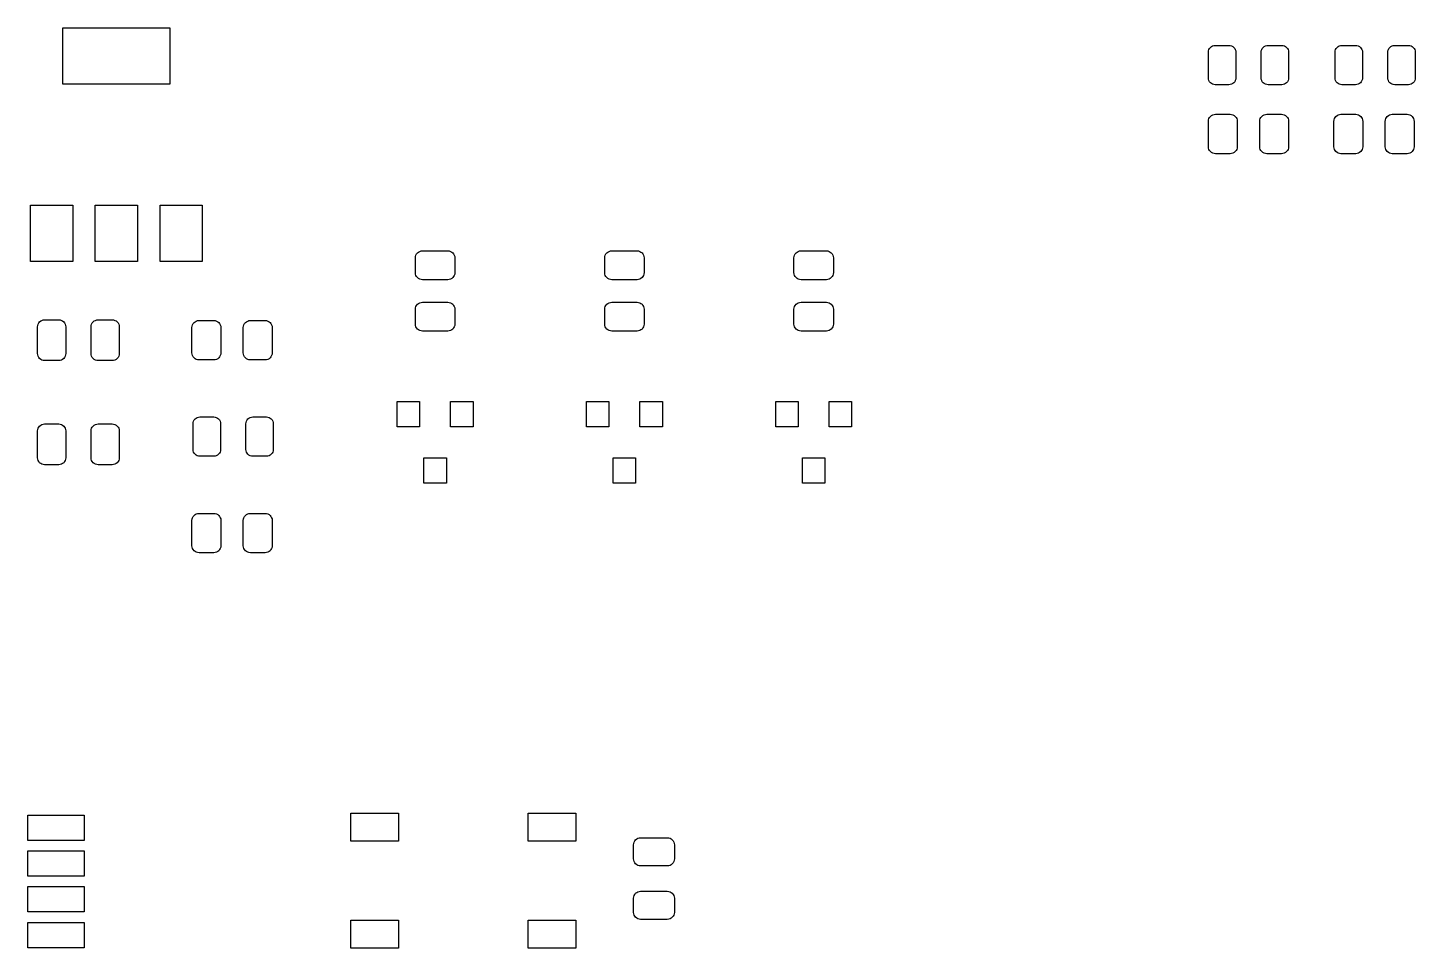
# Model space of a CAD drawing. Extents: x 99.8 to 195.8, y -115 to -50.
# Drawn here: x 146.55 to 195.85, y -82.72 to -50.02 of the extents above; entities that cross this region are included whole.
import ezdxf

# ---------------------------------------------------------------- set-up
doc = ezdxf.new("R2010")
doc.units = 0
doc.layers.add('BLACK', color=7, linetype='CONTINUOUS')

msp = doc.modelspace()

# ---------------------------------------------------------------- linework, layer by layer
at = {"layer": 'BLACK', "linetype": 'CONTINUOUS'}
for p, q in [((147.8, -52.025), (147.8, -50.025)), ((147.8, -50.025), (151.6, -50.025)), ((151.6, -50.025), (151.6, -52.025)), ((188.519, -50.8005), (188.541, -50.7583)), ((188.541, -50.7583), (188.571, -50.7214)), ((188.571, -50.7214), (188.608, -50.6911)), ((188.608, -50.6911), (188.65, -50.6686)), ((188.65, -50.6686), (188.696, -50.6547)), ((188.696, -50.6547), (188.744, -50.65)), ((188.744, -50.65), (189.231, -50.65)), ((189.231, -50.65), (189.279, -50.6547)), ((189.279, -50.6547), (189.325, -50.6686)), ((189.325, -50.6686), (189.367, -50.6911)), ((189.367, -50.6911), (189.404, -50.7214)), ((189.404, -50.7214), (189.434, -50.7583)), ((189.434, -50.7583), (189.456, -50.8005)), ((190.394, -50.8005), (190.416, -50.7583)), ((190.416, -50.7583), (190.446, -50.7214)), ((190.446, -50.7214), (190.483, -50.6911)), ((190.483, -50.6911), (190.525, -50.6686)), ((190.525, -50.6686), (190.571, -50.6547)), ((190.571, -50.6547), (190.619, -50.65)), ((190.619, -50.65), (191.106, -50.65)), ((191.106, -50.65), (191.154, -50.6547)), ((191.154, -50.6547), (191.2, -50.6686)), ((191.2, -50.6686), (191.242, -50.6911)), ((191.242, -50.6911), (191.279, -50.7214)), ((191.279, -50.7214), (191.309, -50.7583)), ((191.309, -50.7583), (191.331, -50.8005)), ((193.019, -50.8005), (193.041, -50.7583)), ((193.041, -50.7583), (193.071, -50.7214)), ((193.071, -50.7214), (193.108, -50.6911)), ((193.108, -50.6911), (193.15, -50.6686)), ((193.15, -50.6686), (193.196, -50.6547)), ((193.196, -50.6547), (193.244, -50.65)), ((193.244, -50.65), (193.731, -50.65)), ((193.731, -50.65), (193.779, -50.6547)), ((193.779, -50.6547), (193.825, -50.6686)), ((193.825, -50.6686), (193.867, -50.6911)), ((193.867, -50.6911), (193.904, -50.7214)), ((193.904, -50.7214), (193.934, -50.7583)), ((193.934, -50.7583), (193.956, -50.8005)), ((194.894, -50.8005), (194.916, -50.7583)), ((194.916, -50.7583), (194.946, -50.7214)), ((194.946, -50.7214), (194.983, -50.6911)), ((194.983, -50.6911), (195.025, -50.6686)), ((195.025, -50.6686), (195.071, -50.6547)), ((195.071, -50.6547), (195.119, -50.65)), ((195.119, -50.65), (195.606, -50.65)), ((195.606, -50.65), (195.654, -50.6547)), ((195.654, -50.6547), (195.7, -50.6686)), ((195.7, -50.6686), (195.742, -50.6911)), ((195.742, -50.6911), (195.779, -50.7214)), ((195.779, -50.7214), (195.809, -50.7583)), ((195.809, -50.7583), (195.831, -50.8005)), ((188.5, -50.8937), (188.505, -50.8462)), ((188.5, -51.8062), (188.5, -50.8937)), ((188.505, -50.8462), (188.519, -50.8005)), ((189.456, -50.8005), (189.47, -50.8462)), ((189.47, -50.8462), (189.475, -50.8937)), ((189.475, -50.8937), (189.475, -51.8062)), ((190.375, -50.8937), (190.38, -50.8462)), ((190.375, -51.8062), (190.375, -50.8937)), ((190.38, -50.8462), (190.394, -50.8005)), ((191.331, -50.8005), (191.345, -50.8462)), ((191.345, -50.8462), (191.35, -50.8937)), ((191.35, -50.8937), (191.35, -51.8062)), ((193, -50.8937), (193.005, -50.8462)), ((193, -51.8062), (193, -50.8937)), ((193.005, -50.8462), (193.019, -50.8005)), ((193.956, -50.8005), (193.97, -50.8462)), ((193.97, -50.8462), (193.975, -50.8937)), ((193.975, -50.8937), (193.975, -51.8062)), ((194.875, -50.8937), (194.88, -50.8462)), ((194.875, -51.8062), (194.875, -50.8937)), ((194.88, -50.8462), (194.894, -50.8005)), ((195.831, -50.8005), (195.845, -50.8462)), ((195.845, -50.8462), (195.85, -50.8937)), ((195.85, -50.8937), (195.85, -51.8062)), ((151.6, -52.025), (147.8, -52.025)), ((188.505, -51.8538), (188.5, -51.8062)), ((188.519, -51.8995), (188.505, -51.8538)), ((188.541, -51.9417), (188.519, -51.8995)), ((188.571, -51.9786), (188.541, -51.9417)), ((188.608, -52.0089), (188.571, -51.9786)), ((188.65, -52.0314), (188.608, -52.0089)), ((188.696, -52.0453), (188.65, -52.0314)), ((188.744, -52.05), (188.696, -52.0453)), ((189.231, -52.05), (188.744, -52.05)), ((189.279, -52.0453), (189.231, -52.05)), ((189.325, -52.0314), (189.279, -52.0453)), ((189.367, -52.0089), (189.325, -52.0314)), ((189.404, -51.9786), (189.367, -52.0089)), ((189.434, -51.9417), (189.404, -51.9786)), ((189.456, -51.8995), (189.434, -51.9417)), ((189.47, -51.8538), (189.456, -51.8995)), ((189.475, -51.8062), (189.47, -51.8538)), ((190.38, -51.8538), (190.375, -51.8062)), ((190.394, -51.8995), (190.38, -51.8538)), ((190.416, -51.9417), (190.394, -51.8995)), ((190.446, -51.9786), (190.416, -51.9417)), ((190.483, -52.0089), (190.446, -51.9786)), ((190.525, -52.0314), (190.483, -52.0089)), ((190.571, -52.0453), (190.525, -52.0314)), ((190.619, -52.05), (190.571, -52.0453)), ((191.106, -52.05), (190.619, -52.05)), ((191.154, -52.0453), (191.106, -52.05)), ((191.2, -52.0314), (191.154, -52.0453)), ((191.242, -52.0089), (191.2, -52.0314)), ((191.279, -51.9786), (191.242, -52.0089)), ((191.309, -51.9417), (191.279, -51.9786)), ((191.331, -51.8995), (191.309, -51.9417)), ((191.345, -51.8538), (191.331, -51.8995)), ((191.35, -51.8062), (191.345, -51.8538)), ((193.005, -51.8538), (193, -51.8062)), ((193.019, -51.8995), (193.005, -51.8538)), ((193.041, -51.9417), (193.019, -51.8995)), ((193.071, -51.9786), (193.041, -51.9417)), ((193.108, -52.0089), (193.071, -51.9786)), ((193.15, -52.0314), (193.108, -52.0089)), ((193.196, -52.0453), (193.15, -52.0314)), ((193.244, -52.05), (193.196, -52.0453)), ((193.731, -52.05), (193.244, -52.05)), ((193.779, -52.0453), (193.731, -52.05)), ((193.825, -52.0314), (193.779, -52.0453)), ((193.867, -52.0089), (193.825, -52.0314)), ((193.904, -51.9786), (193.867, -52.0089)), ((193.934, -51.9417), (193.904, -51.9786)), ((193.956, -51.8995), (193.934, -51.9417)), ((193.97, -51.8538), (193.956, -51.8995)), ((193.975, -51.8062), (193.97, -51.8538)), ((194.88, -51.8538), (194.875, -51.8062)), ((194.894, -51.8995), (194.88, -51.8538)), ((194.916, -51.9417), (194.894, -51.8995)), ((194.946, -51.9786), (194.916, -51.9417)), ((194.983, -52.0089), (194.946, -51.9786)), ((195.025, -52.0314), (194.983, -52.0089)), ((195.071, -52.0453), (195.025, -52.0314)), ((195.119, -52.05), (195.071, -52.0453)), ((195.606, -52.05), (195.119, -52.05)), ((195.654, -52.0453), (195.606, -52.05)), ((195.7, -52.0314), (195.654, -52.0453)), ((195.742, -52.0089), (195.7, -52.0314)), ((195.779, -51.9786), (195.742, -52.0089)), ((195.809, -51.9417), (195.779, -51.9786)), ((195.831, -51.8995), (195.809, -51.9417)), ((195.845, -51.8538), (195.831, -51.8995)), ((195.85, -51.8062), (195.845, -51.8538)), ((188.519, -53.2543), (188.542, -53.2111)), ((188.542, -53.2111), (188.573, -53.1732)), ((188.573, -53.1732), (188.611, -53.1421)), ((188.611, -53.1421), (188.654, -53.119)), ((188.654, -53.119), (188.701, -53.1048)), ((188.701, -53.1048), (188.75, -53.1)), ((188.75, -53.1), (189.275, -53.1)), ((189.275, -53.1), (189.324, -53.1048)), ((189.324, -53.1048), (189.371, -53.119)), ((189.371, -53.119), (189.414, -53.1421)), ((189.414, -53.1421), (189.452, -53.1732)), ((189.452, -53.1732), (189.483, -53.2111)), ((189.483, -53.2111), (189.506, -53.2543)), ((190.344, -53.2543), (190.367, -53.2111)), ((190.367, -53.2111), (190.398, -53.1732)), ((190.398, -53.1732), (190.436, -53.1421)), ((190.436, -53.1421), (190.479, -53.119)), ((190.479, -53.119), (190.526, -53.1048)), ((190.526, -53.1048), (190.575, -53.1)), ((190.575, -53.1), (191.1, -53.1)), ((191.1, -53.1), (191.149, -53.1048)), ((191.149, -53.1048), (191.196, -53.119)), ((191.196, -53.119), (191.239, -53.1421)), ((191.239, -53.1421), (191.277, -53.1732)), ((191.277, -53.1732), (191.308, -53.2111)), ((191.308, -53.2111), (191.331, -53.2543)), ((192.979, -53.2543), (193.002, -53.2111)), ((193.002, -53.2111), (193.033, -53.1732)), ((193.033, -53.1732), (193.071, -53.1421)), ((193.071, -53.1421), (193.114, -53.119)), ((193.114, -53.119), (193.161, -53.1048)), ((193.161, -53.1048), (193.21, -53.1)), ((193.21, -53.1), (193.735, -53.1)), ((193.735, -53.1), (193.784, -53.1048)), ((193.784, -53.1048), (193.831, -53.119)), ((193.831, -53.119), (193.874, -53.1421)), ((193.874, -53.1421), (193.912, -53.1732)), ((193.912, -53.1732), (193.943, -53.2111)), ((193.943, -53.2111), (193.966, -53.2543)), ((194.804, -53.2543), (194.827, -53.2111)), ((194.827, -53.2111), (194.858, -53.1732)), ((194.858, -53.1732), (194.896, -53.1421)), ((194.896, -53.1421), (194.939, -53.119)), ((194.939, -53.119), (194.986, -53.1048)), ((194.986, -53.1048), (195.035, -53.1)), ((195.035, -53.1), (195.56, -53.1)), ((195.56, -53.1), (195.609, -53.1048)), ((195.609, -53.1048), (195.656, -53.119)), ((195.656, -53.119), (195.699, -53.1421)), ((195.699, -53.1421), (195.737, -53.1732)), ((195.737, -53.1732), (195.768, -53.2111)), ((195.768, -53.2111), (195.791, -53.2543)), ((188.5, -53.35), (188.505, -53.3012)), ((188.5, -54.25), (188.5, -53.35)), ((188.505, -53.3012), (188.519, -53.2543)), ((189.506, -53.2543), (189.52, -53.3012)), ((189.52, -53.3012), (189.525, -53.35)), ((189.525, -53.35), (189.525, -54.25)), ((190.325, -53.35), (190.33, -53.3012)), ((190.325, -54.25), (190.325, -53.35)), ((190.33, -53.3012), (190.344, -53.2543)), ((191.331, -53.2543), (191.345, -53.3012)), ((191.345, -53.3012), (191.35, -53.35)), ((191.35, -53.35), (191.35, -54.25)), ((192.96, -53.35), (192.965, -53.3012)), ((192.96, -54.25), (192.96, -53.35)), ((192.965, -53.3012), (192.979, -53.2543)), ((193.966, -53.2543), (193.98, -53.3012)), ((193.98, -53.3012), (193.985, -53.35)), ((193.985, -53.35), (193.985, -54.25)), ((194.785, -53.35), (194.79, -53.3012)), ((194.785, -54.25), (194.785, -53.35)), ((194.79, -53.3012), (194.804, -53.2543)), ((195.791, -53.2543), (195.805, -53.3012)), ((195.805, -53.3012), (195.81, -53.35)), ((195.81, -53.35), (195.81, -54.25)), ((188.505, -54.2988), (188.5, -54.25)), ((188.519, -54.3457), (188.505, -54.2988)), ((188.542, -54.3889), (188.519, -54.3457)), ((188.573, -54.4268), (188.542, -54.3889)), ((188.611, -54.4579), (188.573, -54.4268)), ((188.654, -54.481), (188.611, -54.4579)), ((188.701, -54.4952), (188.654, -54.481)), ((188.75, -54.5), (188.701, -54.4952)), ((189.275, -54.5), (188.75, -54.5)), ((189.324, -54.4952), (189.275, -54.5)), ((189.371, -54.481), (189.324, -54.4952)), ((189.414, -54.4579), (189.371, -54.481)), ((189.452, -54.4268), (189.414, -54.4579)), ((189.483, -54.3889), (189.452, -54.4268)), ((189.506, -54.3457), (189.483, -54.3889)), ((189.52, -54.2988), (189.506, -54.3457)), ((189.525, -54.25), (189.52, -54.2988)), ((190.33, -54.2988), (190.325, -54.25)), ((190.344, -54.3457), (190.33, -54.2988)), ((190.367, -54.3889), (190.344, -54.3457)), ((190.398, -54.4268), (190.367, -54.3889)), ((190.436, -54.4579), (190.398, -54.4268)), ((190.479, -54.481), (190.436, -54.4579)), ((190.526, -54.4952), (190.479, -54.481)), ((190.575, -54.5), (190.526, -54.4952)), ((191.1, -54.5), (190.575, -54.5)), ((191.149, -54.4952), (191.1, -54.5)), ((191.196, -54.481), (191.149, -54.4952)), ((191.239, -54.4579), (191.196, -54.481)), ((191.277, -54.4268), (191.239, -54.4579)), ((191.308, -54.3889), (191.277, -54.4268)), ((191.331, -54.3457), (191.308, -54.3889)), ((191.345, -54.2988), (191.331, -54.3457)), ((191.35, -54.25), (191.345, -54.2988)), ((192.965, -54.2988), (192.96, -54.25)), ((192.979, -54.3457), (192.965, -54.2988)), ((193.002, -54.3889), (192.979, -54.3457)), ((193.033, -54.4268), (193.002, -54.3889)), ((193.071, -54.4579), (193.033, -54.4268)), ((193.114, -54.481), (193.071, -54.4579)), ((193.161, -54.4952), (193.114, -54.481)), ((193.21, -54.5), (193.161, -54.4952)), ((193.735, -54.5), (193.21, -54.5)), ((193.784, -54.4952), (193.735, -54.5)), ((193.831, -54.481), (193.784, -54.4952)), ((193.874, -54.4579), (193.831, -54.481)), ((193.912, -54.4268), (193.874, -54.4579)), ((193.943, -54.3889), (193.912, -54.4268)), ((193.966, -54.3457), (193.943, -54.3889)), ((193.98, -54.2988), (193.966, -54.3457)), ((193.985, -54.25), (193.98, -54.2988)), ((194.79, -54.2988), (194.785, -54.25)), ((194.804, -54.3457), (194.79, -54.2988)), ((194.827, -54.3889), (194.804, -54.3457)), ((194.858, -54.4268), (194.827, -54.3889)), ((194.896, -54.4579), (194.858, -54.4268)), ((194.939, -54.481), (194.896, -54.4579)), ((194.986, -54.4952), (194.939, -54.481)), ((195.035, -54.5), (194.986, -54.4952)), ((195.56, -54.5), (195.035, -54.5)), ((195.609, -54.4952), (195.56, -54.5)), ((195.656, -54.481), (195.609, -54.4952)), ((195.699, -54.4579), (195.656, -54.481)), ((195.737, -54.4268), (195.699, -54.4579)), ((195.768, -54.3889), (195.737, -54.4268)), ((195.791, -54.3457), (195.768, -54.3889)), ((195.805, -54.2988), (195.791, -54.3457)), ((195.81, -54.25), (195.805, -54.2988)), ((146.65, -58.325), (146.65, -56.325)), ((146.65, -56.325), (148.15, -56.325)), ((148.15, -56.325), (148.15, -58.325)), ((148.95, -58.325), (148.95, -56.325)), ((148.95, -56.325), (150.45, -56.325)), ((150.45, -56.325), (150.45, -58.325)), ((151.25, -58.325), (151.25, -56.325)), ((151.25, -56.325), (152.75, -56.325)), ((152.75, -56.325), (152.75, -58.325)), ((160.325, -58.2), (160.33, -58.1512)), ((160.33, -58.1512), (160.344, -58.1043)), ((160.344, -58.1043), (160.367, -58.0611)), ((160.367, -58.0611), (160.398, -58.0232)), ((160.398, -58.0232), (160.436, -57.9921)), ((160.436, -57.9921), (160.479, -57.969)), ((160.479, -57.969), (160.526, -57.9548)), ((160.526, -57.9548), (160.575, -57.95)), ((160.575, -57.95), (161.475, -57.95)), ((161.475, -57.95), (161.524, -57.9548)), ((161.524, -57.9548), (161.571, -57.969)), ((161.571, -57.969), (161.614, -57.9921)), ((161.614, -57.9921), (161.652, -58.0232)), ((161.652, -58.0232), (161.683, -58.0611)), ((161.683, -58.0611), (161.706, -58.1043)), ((161.706, -58.1043), (161.72, -58.1512)), ((161.72, -58.1512), (161.725, -58.2)), ((167.05, -58.2), (167.055, -58.1512)), ((167.055, -58.1512), (167.069, -58.1043)), ((167.069, -58.1043), (167.092, -58.0611)), ((167.092, -58.0611), (167.123, -58.0232)), ((167.123, -58.0232), (167.161, -57.9921)), ((167.161, -57.9921), (167.204, -57.969)), ((167.204, -57.969), (167.251, -57.9548)), ((167.251, -57.9548), (167.3, -57.95)), ((167.3, -57.95), (168.2, -57.95)), ((168.2, -57.95), (168.249, -57.9548)), ((168.249, -57.9548), (168.296, -57.969)), ((168.296, -57.969), (168.339, -57.9921)), ((168.339, -57.9921), (168.377, -58.0232)), ((168.377, -58.0232), (168.408, -58.0611)), ((168.408, -58.0611), (168.431, -58.1043)), ((168.431, -58.1043), (168.445, -58.1512)), ((168.445, -58.1512), (168.45, -58.2)), ((173.775, -58.2), (173.78, -58.1512)), ((173.78, -58.1512), (173.794, -58.1043)), ((173.794, -58.1043), (173.817, -58.0611)), ((173.817, -58.0611), (173.848, -58.0232)), ((173.848, -58.0232), (173.886, -57.9921)), ((173.886, -57.9921), (173.929, -57.969)), ((173.929, -57.969), (173.976, -57.9548)), ((173.976, -57.9548), (174.025, -57.95)), ((174.025, -57.95), (174.925, -57.95)), ((174.925, -57.95), (174.974, -57.9548)), ((174.974, -57.9548), (175.021, -57.969)), ((175.021, -57.969), (175.064, -57.9921)), ((175.064, -57.9921), (175.102, -58.0232)), ((175.102, -58.0232), (175.133, -58.0611)), ((175.133, -58.0611), (175.156, -58.1043)), ((175.156, -58.1043), (175.17, -58.1512)), ((175.17, -58.1512), (175.175, -58.2)), ((148.15, -58.325), (146.65, -58.325)), ((150.45, -58.325), (148.95, -58.325)), ((152.75, -58.325), (151.25, -58.325)), ((160.325, -58.725), (160.325, -58.2)), ((161.725, -58.2), (161.725, -58.725)), ((167.05, -58.725), (167.05, -58.2)), ((168.45, -58.2), (168.45, -58.725)), ((173.775, -58.725), (173.775, -58.2)), ((175.175, -58.2), (175.175, -58.725)), ((160.33, -58.7738), (160.325, -58.725)), ((160.344, -58.8207), (160.33, -58.7738)), ((160.367, -58.8639), (160.344, -58.8207)), ((160.398, -58.9018), (160.367, -58.8639)), ((160.436, -58.9329), (160.398, -58.9018)), ((160.479, -58.956), (160.436, -58.9329)), ((160.526, -58.9702), (160.479, -58.956)), ((160.575, -58.975), (160.526, -58.9702)), ((161.475, -58.975), (160.575, -58.975)), ((161.524, -58.9702), (161.475, -58.975)), ((161.571, -58.956), (161.524, -58.9702)), ((161.614, -58.9329), (161.571, -58.956)), ((161.652, -58.9018), (161.614, -58.9329)), ((161.683, -58.8639), (161.652, -58.9018)), ((161.706, -58.8207), (161.683, -58.8639)), ((161.72, -58.7738), (161.706, -58.8207)), ((161.725, -58.725), (161.72, -58.7738)), ((167.055, -58.7738), (167.05, -58.725)), ((167.069, -58.8207), (167.055, -58.7738)), ((167.092, -58.8639), (167.069, -58.8207)), ((167.123, -58.9018), (167.092, -58.8639)), ((167.161, -58.9329), (167.123, -58.9018)), ((167.204, -58.956), (167.161, -58.9329)), ((167.251, -58.9702), (167.204, -58.956)), ((167.3, -58.975), (167.251, -58.9702)), ((168.2, -58.975), (167.3, -58.975)), ((168.249, -58.9702), (168.2, -58.975)), ((168.296, -58.956), (168.249, -58.9702)), ((168.339, -58.9329), (168.296, -58.956)), ((168.377, -58.9018), (168.339, -58.9329)), ((168.408, -58.8639), (168.377, -58.9018)), ((168.431, -58.8207), (168.408, -58.8639)), ((168.445, -58.7738), (168.431, -58.8207)), ((168.45, -58.725), (168.445, -58.7738)), ((173.78, -58.7738), (173.775, -58.725)), ((173.794, -58.8207), (173.78, -58.7738)), ((173.817, -58.8639), (173.794, -58.8207)), ((173.848, -58.9018), (173.817, -58.8639)), ((173.886, -58.9329), (173.848, -58.9018)), ((173.929, -58.956), (173.886, -58.9329)), ((173.976, -58.9702), (173.929, -58.956)), ((174.025, -58.975), (173.976, -58.9702)), ((174.925, -58.975), (174.025, -58.975)), ((174.974, -58.9702), (174.925, -58.975)), ((175.021, -58.956), (174.974, -58.9702)), ((175.064, -58.9329), (175.021, -58.956)), ((175.102, -58.9018), (175.064, -58.9329)), ((175.133, -58.8639), (175.102, -58.9018)), ((175.156, -58.8207), (175.133, -58.8639)), ((175.17, -58.7738), (175.156, -58.8207)), ((175.175, -58.725), (175.17, -58.7738)), ((160.325, -60.025), (160.33, -59.9762)), ((160.325, -60.55), (160.325, -60.025)), ((160.33, -59.9762), (160.344, -59.9293)), ((160.344, -59.9293), (160.367, -59.8861)), ((160.367, -59.8861), (160.398, -59.8482)), ((160.398, -59.8482), (160.436, -59.8171)), ((160.436, -59.8171), (160.479, -59.794)), ((160.479, -59.794), (160.526, -59.7798)), ((160.526, -59.7798), (160.575, -59.775)), ((160.575, -59.775), (161.475, -59.775)), ((161.475, -59.775), (161.524, -59.7798)), ((161.524, -59.7798), (161.571, -59.794)), ((161.571, -59.794), (161.614, -59.8171)), ((161.614, -59.8171), (161.652, -59.8482)), ((161.652, -59.8482), (161.683, -59.8861)), ((161.683, -59.8861), (161.706, -59.9293)), ((161.706, -59.9293), (161.72, -59.9762)), ((161.72, -59.9762), (161.725, -60.025)), ((161.725, -60.025), (161.725, -60.55)), ((167.05, -60.025), (167.055, -59.9762)), ((167.05, -60.55), (167.05, -60.025)), ((167.055, -59.9762), (167.069, -59.9293)), ((167.069, -59.9293), (167.092, -59.8861)), ((167.092, -59.8861), (167.123, -59.8482)), ((167.123, -59.8482), (167.161, -59.8171)), ((167.161, -59.8171), (167.204, -59.794)), ((167.204, -59.794), (167.251, -59.7798)), ((167.251, -59.7798), (167.3, -59.775)), ((167.3, -59.775), (168.2, -59.775)), ((168.2, -59.775), (168.249, -59.7798)), ((168.249, -59.7798), (168.296, -59.794)), ((168.296, -59.794), (168.339, -59.8171)), ((168.339, -59.8171), (168.377, -59.8482)), ((168.377, -59.8482), (168.408, -59.8861)), ((168.408, -59.8861), (168.431, -59.9293)), ((168.431, -59.9293), (168.445, -59.9762)), ((168.445, -59.9762), (168.45, -60.025)), ((168.45, -60.025), (168.45, -60.55)), ((173.775, -60.025), (173.78, -59.9762)), ((173.775, -60.55), (173.775, -60.025)), ((173.78, -59.9762), (173.794, -59.9293)), ((173.794, -59.9293), (173.817, -59.8861)), ((173.817, -59.8861), (173.848, -59.8482)), ((173.848, -59.8482), (173.886, -59.8171)), ((173.886, -59.8171), (173.929, -59.794)), ((173.929, -59.794), (173.976, -59.7798)), ((173.976, -59.7798), (174.025, -59.775)), ((174.025, -59.775), (174.925, -59.775)), ((174.925, -59.775), (174.974, -59.7798)), ((174.974, -59.7798), (175.021, -59.794)), ((175.021, -59.794), (175.064, -59.8171)), ((175.064, -59.8171), (175.102, -59.8482)), ((175.102, -59.8482), (175.133, -59.8861)), ((175.133, -59.8861), (175.156, -59.9293)), ((175.156, -59.9293), (175.17, -59.9762)), ((175.17, -59.9762), (175.175, -60.025)), ((175.175, -60.025), (175.175, -60.55)), ((146.9, -60.65), (146.905, -60.6012)), ((146.905, -60.6012), (146.919, -60.5543)), ((146.919, -60.5543), (146.942, -60.5111)), ((146.942, -60.5111), (146.973, -60.4732)), ((146.973, -60.4732), (147.011, -60.4421)), ((147.011, -60.4421), (147.054, -60.419)), ((147.054, -60.419), (147.101, -60.4048)), ((147.101, -60.4048), (147.15, -60.4)), ((147.15, -60.4), (147.65, -60.4)), ((147.65, -60.4), (147.699, -60.4048)), ((147.699, -60.4048), (147.746, -60.419)), ((147.746, -60.419), (147.789, -60.4421)), ((147.789, -60.4421), (147.827, -60.4732)), ((147.827, -60.4732), (147.858, -60.5111)), ((147.858, -60.5111), (147.881, -60.5543)), ((147.881, -60.5543), (147.895, -60.6012)), ((147.895, -60.6012), (147.9, -60.65)), ((148.8, -60.65), (148.805, -60.6012)), ((148.805, -60.6012), (148.819, -60.5543)), ((148.819, -60.5543), (148.842, -60.5111)), ((148.842, -60.5111), (148.873, -60.4732)), ((148.873, -60.4732), (148.911, -60.4421)), ((148.911, -60.4421), (148.954, -60.419)), ((148.954, -60.419), (149.001, -60.4048)), ((149.001, -60.4048), (149.05, -60.4)), ((149.05, -60.4), (149.55, -60.4)), ((149.55, -60.4), (149.599, -60.4048)), ((149.599, -60.4048), (149.646, -60.419)), ((149.646, -60.419), (149.689, -60.4421)), ((149.689, -60.4421), (149.727, -60.4732)), ((149.727, -60.4732), (149.758, -60.5111)), ((149.758, -60.5111), (149.781, -60.5543)), ((149.781, -60.5543), (149.795, -60.6012)), ((149.795, -60.6012), (149.8, -60.65)), ((152.385, -60.675), (152.39, -60.6262)), ((152.39, -60.6262), (152.404, -60.5793)), ((152.404, -60.5793), (152.427, -60.5361)), ((152.427, -60.5361), (152.458, -60.4982)), ((152.458, -60.4982), (152.496, -60.4671)), ((152.496, -60.4671), (152.539, -60.444)), ((152.539, -60.444), (152.586, -60.4298)), ((152.586, -60.4298), (152.635, -60.425)), ((152.635, -60.425), (153.16, -60.425)), ((153.16, -60.425), (153.209, -60.4298)), ((153.209, -60.4298), (153.256, -60.444)), ((153.256, -60.444), (153.299, -60.4671)), ((153.299, -60.4671), (153.337, -60.4982)), ((153.337, -60.4982), (153.368, -60.5361)), ((153.368, -60.5361), (153.391, -60.5793)), ((153.391, -60.5793), (153.405, -60.6262)), ((153.405, -60.6262), (153.41, -60.675)), ((154.21, -60.675), (154.215, -60.6262)), ((154.215, -60.6262), (154.229, -60.5793)), ((154.229, -60.5793), (154.252, -60.5361)), ((154.252, -60.5361), (154.283, -60.4982)), ((154.283, -60.4982), (154.321, -60.4671)), ((154.321, -60.4671), (154.364, -60.444)), ((154.364, -60.444), (154.411, -60.4298)), ((154.411, -60.4298), (154.46, -60.425)), ((154.46, -60.425), (154.985, -60.425)), ((154.985, -60.425), (155.034, -60.4298)), ((155.034, -60.4298), (155.081, -60.444)), ((155.081, -60.444), (155.124, -60.4671)), ((155.124, -60.4671), (155.162, -60.4982)), ((155.162, -60.4982), (155.193, -60.5361)), ((155.193, -60.5361), (155.216, -60.5793)), ((155.216, -60.5793), (155.23, -60.6262)), ((155.23, -60.6262), (155.235, -60.675)), ((160.33, -60.5988), (160.325, -60.55)), ((160.344, -60.6457), (160.33, -60.5988)), ((161.72, -60.5988), (161.706, -60.6457)), ((161.725, -60.55), (161.72, -60.5988)), ((167.055, -60.5988), (167.05, -60.55)), ((167.069, -60.6457), (167.055, -60.5988)), ((168.445, -60.5988), (168.431, -60.6457)), ((168.45, -60.55), (168.445, -60.5988)), ((173.78, -60.5988), (173.775, -60.55)), ((173.794, -60.6457), (173.78, -60.5988)), ((175.17, -60.5988), (175.156, -60.6457)), ((175.175, -60.55), (175.17, -60.5988)), ((146.9, -61.6), (146.9, -60.65)), ((147.9, -60.65), (147.9, -61.6)), ((148.8, -61.6), (148.8, -60.65)), ((149.8, -60.65), (149.8, -61.6)), ((152.385, -61.575), (152.385, -60.675)), ((153.41, -60.675), (153.41, -61.575)), ((154.21, -61.575), (154.21, -60.675)), ((155.235, -60.675), (155.235, -61.575)), ((160.367, -60.6889), (160.344, -60.6457)), ((160.398, -60.7268), (160.367, -60.6889)), ((160.436, -60.7579), (160.398, -60.7268)), ((160.479, -60.781), (160.436, -60.7579)), ((160.526, -60.7952), (160.479, -60.781)), ((160.575, -60.8), (160.526, -60.7952)), ((161.475, -60.8), (160.575, -60.8)), ((161.524, -60.7952), (161.475, -60.8)), ((161.571, -60.781), (161.524, -60.7952)), ((161.614, -60.7579), (161.571, -60.781)), ((161.652, -60.7268), (161.614, -60.7579)), ((161.683, -60.6889), (161.652, -60.7268)), ((161.706, -60.6457), (161.683, -60.6889)), ((167.092, -60.6889), (167.069, -60.6457)), ((167.123, -60.7268), (167.092, -60.6889)), ((167.161, -60.7579), (167.123, -60.7268)), ((167.204, -60.781), (167.161, -60.7579)), ((167.251, -60.7952), (167.204, -60.781)), ((167.3, -60.8), (167.251, -60.7952)), ((168.2, -60.8), (167.3, -60.8)), ((168.249, -60.7952), (168.2, -60.8)), ((168.296, -60.781), (168.249, -60.7952)), ((168.339, -60.7579), (168.296, -60.781)), ((168.377, -60.7268), (168.339, -60.7579)), ((168.408, -60.6889), (168.377, -60.7268)), ((168.431, -60.6457), (168.408, -60.6889)), ((173.817, -60.6889), (173.794, -60.6457)), ((173.848, -60.7268), (173.817, -60.6889)), ((173.886, -60.7579), (173.848, -60.7268)), ((173.929, -60.781), (173.886, -60.7579)), ((173.976, -60.7952), (173.929, -60.781)), ((174.025, -60.8), (173.976, -60.7952)), ((174.925, -60.8), (174.025, -60.8)), ((174.974, -60.7952), (174.925, -60.8)), ((175.021, -60.781), (174.974, -60.7952)), ((175.064, -60.7579), (175.021, -60.781)), ((175.102, -60.7268), (175.064, -60.7579)), ((175.133, -60.6889), (175.102, -60.7268)), ((175.156, -60.6457), (175.133, -60.6889)), ((146.905, -61.6488), (146.9, -61.6)), ((147.9, -61.6), (147.895, -61.6488)), ((148.805, -61.6488), (148.8, -61.6)), ((149.8, -61.6), (149.795, -61.6488)), ((152.39, -61.6238), (152.385, -61.575)), ((152.404, -61.6707), (152.39, -61.6238)), ((153.405, -61.6238), (153.391, -61.6707)), ((153.41, -61.575), (153.405, -61.6238)), ((154.215, -61.6238), (154.21, -61.575)), ((154.229, -61.6707), (154.215, -61.6238)), ((155.23, -61.6238), (155.216, -61.6707)), ((155.235, -61.575), (155.23, -61.6238)), ((146.919, -61.6957), (146.905, -61.6488)), ((146.942, -61.7389), (146.919, -61.6957)), ((146.973, -61.7768), (146.942, -61.7389)), ((147.011, -61.8079), (146.973, -61.7768)), ((147.054, -61.831), (147.011, -61.8079)), ((147.101, -61.8452), (147.054, -61.831)), ((147.15, -61.85), (147.101, -61.8452)), ((147.65, -61.85), (147.15, -61.85)), ((147.699, -61.8452), (147.65, -61.85)), ((147.746, -61.831), (147.699, -61.8452)), ((147.789, -61.8079), (147.746, -61.831)), ((147.827, -61.7768), (147.789, -61.8079)), ((147.858, -61.7389), (147.827, -61.7768)), ((147.881, -61.6957), (147.858, -61.7389)), ((147.895, -61.6488), (147.881, -61.6957)), ((148.819, -61.6957), (148.805, -61.6488)), ((148.842, -61.7389), (148.819, -61.6957)), ((148.873, -61.7768), (148.842, -61.7389)), ((148.911, -61.8079), (148.873, -61.7768)), ((148.954, -61.831), (148.911, -61.8079)), ((149.001, -61.8452), (148.954, -61.831)), ((149.05, -61.85), (149.001, -61.8452)), ((149.55, -61.85), (149.05, -61.85)), ((149.599, -61.8452), (149.55, -61.85)), ((149.646, -61.831), (149.599, -61.8452)), ((149.689, -61.8079), (149.646, -61.831)), ((149.727, -61.7768), (149.689, -61.8079)), ((149.758, -61.7389), (149.727, -61.7768)), ((149.781, -61.6957), (149.758, -61.7389)), ((149.795, -61.6488), (149.781, -61.6957)), ((152.427, -61.7139), (152.404, -61.6707)), ((152.458, -61.7518), (152.427, -61.7139)), ((152.496, -61.7829), (152.458, -61.7518)), ((152.539, -61.806), (152.496, -61.7829)), ((152.586, -61.8202), (152.539, -61.806)), ((152.635, -61.825), (152.586, -61.8202)), ((153.16, -61.825), (152.635, -61.825)), ((153.209, -61.8202), (153.16, -61.825)), ((153.256, -61.806), (153.209, -61.8202)), ((153.299, -61.7829), (153.256, -61.806)), ((153.337, -61.7518), (153.299, -61.7829)), ((153.368, -61.7139), (153.337, -61.7518)), ((153.391, -61.6707), (153.368, -61.7139)), ((154.252, -61.7139), (154.229, -61.6707)), ((154.283, -61.7518), (154.252, -61.7139)), ((154.321, -61.7829), (154.283, -61.7518)), ((154.364, -61.806), (154.321, -61.7829)), ((154.411, -61.8202), (154.364, -61.806)), ((154.46, -61.825), (154.411, -61.8202)), ((154.985, -61.825), (154.46, -61.825)), ((155.034, -61.8202), (154.985, -61.825)), ((155.081, -61.806), (155.034, -61.8202)), ((155.124, -61.7829), (155.081, -61.806)), ((155.162, -61.7518), (155.124, -61.7829)), ((155.193, -61.7139), (155.162, -61.7518)), ((155.216, -61.6707), (155.193, -61.7139)), ((159.675, -64.2), (159.675, -63.3)), ((159.675, -63.3), (160.475, -63.3)), ((160.475, -63.3), (160.475, -64.2)), ((161.575, -64.2), (161.575, -63.3)), ((161.575, -63.3), (162.375, -63.3)), ((162.375, -63.3), (162.375, -64.2)), ((166.4, -64.2), (166.4, -63.3)), ((166.4, -63.3), (167.2, -63.3)), ((167.2, -63.3), (167.2, -64.2)), ((168.3, -64.2), (168.3, -63.3)), ((168.3, -63.3), (169.1, -63.3)), ((169.1, -63.3), (169.1, -64.2)), ((173.125, -64.2), (173.125, -63.3)), ((173.125, -63.3), (173.925, -63.3)), ((173.925, -63.3), (173.925, -64.2)), ((175.025, -64.2), (175.025, -63.3)), ((175.025, -63.3), (175.825, -63.3)), ((175.825, -63.3), (175.825, -64.2)), ((152.425, -64.0938), (152.43, -64.0462)), ((152.43, -64.0462), (152.444, -64.0005)), ((152.444, -64.0005), (152.466, -63.9583)), ((152.466, -63.9583), (152.496, -63.9214)), ((152.496, -63.9214), (152.533, -63.8911)), ((152.533, -63.8911), (152.575, -63.8686)), ((152.575, -63.8686), (152.621, -63.8547)), ((152.621, -63.8547), (152.669, -63.85)), ((152.669, -63.85), (153.156, -63.85)), ((153.156, -63.85), (153.204, -63.8547)), ((153.204, -63.8547), (153.25, -63.8686)), ((153.25, -63.8686), (153.292, -63.8911)), ((153.292, -63.8911), (153.329, -63.9214)), ((153.329, -63.9214), (153.359, -63.9583)), ((153.359, -63.9583), (153.381, -64.0005)), ((153.381, -64.0005), (153.395, -64.0462)), ((153.395, -64.0462), (153.4, -64.0938)), ((154.3, -64.0938), (154.305, -64.0462)), ((154.305, -64.0462), (154.319, -64.0005)), ((154.319, -64.0005), (154.341, -63.9583)), ((154.341, -63.9583), (154.371, -63.9214)), ((154.371, -63.9214), (154.408, -63.8911)), ((154.408, -63.8911), (154.45, -63.8686)), ((154.45, -63.8686), (154.496, -63.8547)), ((154.496, -63.8547), (154.544, -63.85)), ((154.544, -63.85), (155.031, -63.85)), ((155.031, -63.85), (155.079, -63.8547)), ((155.079, -63.8547), (155.125, -63.8686)), ((155.125, -63.8686), (155.167, -63.8911)), ((155.167, -63.8911), (155.204, -63.9214)), ((155.204, -63.9214), (155.234, -63.9583)), ((155.234, -63.9583), (155.256, -64.0005)), ((155.256, -64.0005), (155.27, -64.0462)), ((155.27, -64.0462), (155.275, -64.0938)), ((146.9, -64.35), (146.905, -64.3012)), ((146.9, -65.3), (146.9, -64.35)), ((146.905, -64.3012), (146.919, -64.2543)), ((146.919, -64.2543), (146.942, -64.2111)), ((146.942, -64.2111), (146.973, -64.1732)), ((146.973, -64.1732), (147.011, -64.1421)), ((147.011, -64.1421), (147.054, -64.119)), ((147.054, -64.119), (147.101, -64.1048)), ((147.101, -64.1048), (147.15, -64.1)), ((147.15, -64.1), (147.65, -64.1)), ((147.65, -64.1), (147.699, -64.1048)), ((147.699, -64.1048), (147.746, -64.119)), ((147.746, -64.119), (147.789, -64.1421)), ((147.789, -64.1421), (147.827, -64.1732)), ((147.827, -64.1732), (147.858, -64.2111)), ((147.858, -64.2111), (147.881, -64.2543)), ((147.881, -64.2543), (147.895, -64.3012)), ((147.895, -64.3012), (147.9, -64.35)), ((147.9, -64.35), (147.9, -65.3)), ((148.8, -64.35), (148.805, -64.3012)), ((148.8, -65.3), (148.8, -64.35)), ((148.805, -64.3012), (148.819, -64.2543)), ((148.819, -64.2543), (148.842, -64.2111)), ((148.842, -64.2111), (148.873, -64.1732)), ((148.873, -64.1732), (148.911, -64.1421)), ((148.911, -64.1421), (148.954, -64.119)), ((148.954, -64.119), (149.001, -64.1048)), ((149.001, -64.1048), (149.05, -64.1)), ((149.05, -64.1), (149.55, -64.1)), ((149.55, -64.1), (149.599, -64.1048)), ((149.599, -64.1048), (149.646, -64.119)), ((149.646, -64.119), (149.689, -64.1421)), ((149.689, -64.1421), (149.727, -64.1732)), ((149.727, -64.1732), (149.758, -64.2111)), ((149.758, -64.2111), (149.781, -64.2543)), ((149.781, -64.2543), (149.795, -64.3012)), ((149.795, -64.3012), (149.8, -64.35)), ((149.8, -64.35), (149.8, -65.3)), ((152.425, -65.0062), (152.425, -64.0938)), ((153.4, -64.0938), (153.4, -65.0062)), ((154.3, -65.0062), (154.3, -64.0938)), ((155.275, -64.0938), (155.275, -65.0062)), ((160.475, -64.2), (159.675, -64.2)), ((162.375, -64.2), (161.575, -64.2)), ((167.2, -64.2), (166.4, -64.2)), ((169.1, -64.2), (168.3, -64.2)), ((173.925, -64.2), (173.125, -64.2)), ((175.825, -64.2), (175.025, -64.2)), ((152.43, -65.0538), (152.425, -65.0062)), ((152.444, -65.0995), (152.43, -65.0538)), ((153.395, -65.0538), (153.381, -65.0995)), ((153.4, -65.0062), (153.395, -65.0538)), ((154.305, -65.0538), (154.3, -65.0062)), ((154.319, -65.0995), (154.305, -65.0538)), ((155.27, -65.0538), (155.256, -65.0995)), ((155.275, -65.0062), (155.27, -65.0538)), ((146.905, -65.3488), (146.9, -65.3)), ((146.919, -65.3957), (146.905, -65.3488)), ((146.942, -65.4389), (146.919, -65.3957)), ((146.973, -65.4768), (146.942, -65.4389)), ((147.011, -65.5079), (146.973, -65.4768)), ((147.054, -65.531), (147.011, -65.5079)), ((147.101, -65.5452), (147.054, -65.531)), ((147.15, -65.55), (147.101, -65.5452)), ((147.65, -65.55), (147.15, -65.55)), ((147.699, -65.5452), (147.65, -65.55)), ((147.746, -65.531), (147.699, -65.5452)), ((147.789, -65.5079), (147.746, -65.531)), ((147.827, -65.4768), (147.789, -65.5079)), ((147.858, -65.4389), (147.827, -65.4768)), ((147.881, -65.3957), (147.858, -65.4389)), ((147.895, -65.3488), (147.881, -65.3957)), ((147.9, -65.3), (147.895, -65.3488)), ((148.805, -65.3488), (148.8, -65.3)), ((148.819, -65.3957), (148.805, -65.3488)), ((148.842, -65.4389), (148.819, -65.3957)), ((148.873, -65.4768), (148.842, -65.4389)), ((148.911, -65.5079), (148.873, -65.4768)), ((148.954, -65.531), (148.911, -65.5079)), ((149.001, -65.5452), (148.954, -65.531)), ((149.05, -65.55), (149.001, -65.5452)), ((149.55, -65.55), (149.05, -65.55)), ((149.599, -65.5452), (149.55, -65.55)), ((149.646, -65.531), (149.599, -65.5452)), ((149.689, -65.5079), (149.646, -65.531)), ((149.727, -65.4768), (149.689, -65.5079)), ((149.758, -65.4389), (149.727, -65.4768)), ((149.781, -65.3957), (149.758, -65.4389)), ((149.795, -65.3488), (149.781, -65.3957)), ((149.8, -65.3), (149.795, -65.3488)), ((152.466, -65.1417), (152.444, -65.0995)), ((152.496, -65.1786), (152.466, -65.1417)), ((152.533, -65.2089), (152.496, -65.1786)), ((152.575, -65.2314), (152.533, -65.2089)), ((152.621, -65.2453), (152.575, -65.2314)), ((152.669, -65.25), (152.621, -65.2453)), ((153.156, -65.25), (152.669, -65.25)), ((153.204, -65.2453), (153.156, -65.25)), ((153.25, -65.2314), (153.204, -65.2453)), ((153.292, -65.2089), (153.25, -65.2314)), ((153.329, -65.1786), (153.292, -65.2089)), ((153.359, -65.1417), (153.329, -65.1786)), ((153.381, -65.0995), (153.359, -65.1417)), ((154.341, -65.1417), (154.319, -65.0995)), ((154.371, -65.1786), (154.341, -65.1417)), ((154.408, -65.2089), (154.371, -65.1786)), ((154.45, -65.2314), (154.408, -65.2089)), ((154.496, -65.2453), (154.45, -65.2314)), ((154.544, -65.25), (154.496, -65.2453)), ((155.031, -65.25), (154.544, -65.25)), ((155.079, -65.2453), (155.031, -65.25)), ((155.125, -65.2314), (155.079, -65.2453)), ((155.167, -65.2089), (155.125, -65.2314)), ((155.204, -65.1786), (155.167, -65.2089)), ((155.234, -65.1417), (155.204, -65.1786)), ((155.256, -65.0995), (155.234, -65.1417)), ((160.625, -66.2), (160.625, -65.3)), ((160.625, -65.3), (161.425, -65.3)), ((161.425, -65.3), (161.425, -66.2)), ((167.35, -66.2), (167.35, -65.3)), ((167.35, -65.3), (168.15, -65.3)), ((168.15, -65.3), (168.15, -66.2)), ((174.075, -66.2), (174.075, -65.3)), ((174.075, -65.3), (174.875, -65.3)), ((174.875, -65.3), (174.875, -66.2)), ((161.425, -66.2), (160.625, -66.2)), ((168.15, -66.2), (167.35, -66.2)), ((174.875, -66.2), (174.075, -66.2)), ((152.385, -67.525), (152.39, -67.4762)), ((152.385, -68.425), (152.385, -67.525)), ((152.39, -67.4762), (152.404, -67.4293)), ((152.404, -67.4293), (152.427, -67.3861)), ((152.427, -67.3861), (152.458, -67.3482)), ((152.458, -67.3482), (152.496, -67.3171)), ((152.496, -67.3171), (152.539, -67.294)), ((152.539, -67.294), (152.586, -67.2798)), ((152.586, -67.2798), (152.635, -67.275)), ((152.635, -67.275), (153.16, -67.275)), ((153.16, -67.275), (153.209, -67.2798)), ((153.209, -67.2798), (153.256, -67.294)), ((153.256, -67.294), (153.299, -67.3171)), ((153.299, -67.3171), (153.337, -67.3482)), ((153.337, -67.3482), (153.368, -67.3861)), ((153.368, -67.3861), (153.391, -67.4293)), ((153.391, -67.4293), (153.405, -67.4762)), ((153.405, -67.4762), (153.41, -67.525)), ((153.41, -67.525), (153.41, -68.425)), ((154.21, -67.525), (154.215, -67.4762)), ((154.21, -68.425), (154.21, -67.525)), ((154.215, -67.4762), (154.229, -67.4293)), ((154.229, -67.4293), (154.252, -67.3861)), ((154.252, -67.3861), (154.283, -67.3482)), ((154.283, -67.3482), (154.321, -67.3171)), ((154.321, -67.3171), (154.364, -67.294)), ((154.364, -67.294), (154.411, -67.2798)), ((154.411, -67.2798), (154.46, -67.275)), ((154.46, -67.275), (154.985, -67.275)), ((154.985, -67.275), (155.034, -67.2798)), ((155.034, -67.2798), (155.081, -67.294)), ((155.081, -67.294), (155.124, -67.3171)), ((155.124, -67.3171), (155.162, -67.3482)), ((155.162, -67.3482), (155.193, -67.3861)), ((155.193, -67.3861), (155.216, -67.4293)), ((155.216, -67.4293), (155.23, -67.4762)), ((155.23, -67.4762), (155.235, -67.525)), ((155.235, -67.525), (155.235, -68.425)), ((152.39, -68.4738), (152.385, -68.425)), ((152.404, -68.5207), (152.39, -68.4738)), ((152.427, -68.5639), (152.404, -68.5207)), ((153.391, -68.5207), (153.368, -68.5639)), ((153.405, -68.4738), (153.391, -68.5207)), ((153.41, -68.425), (153.405, -68.4738)), ((154.215, -68.4738), (154.21, -68.425)), ((154.229, -68.5207), (154.215, -68.4738)), ((154.252, -68.5639), (154.229, -68.5207)), ((155.216, -68.5207), (155.193, -68.5639)), ((155.23, -68.4738), (155.216, -68.5207)), ((155.235, -68.425), (155.23, -68.4738)), ((152.458, -68.6018), (152.427, -68.5639)), ((152.496, -68.6329), (152.458, -68.6018)), ((152.539, -68.656), (152.496, -68.6329)), ((152.586, -68.6702), (152.539, -68.656)), ((152.635, -68.675), (152.586, -68.6702)), ((153.16, -68.675), (152.635, -68.675)), ((153.209, -68.6702), (153.16, -68.675)), ((153.256, -68.656), (153.209, -68.6702)), ((153.299, -68.6329), (153.256, -68.656)), ((153.337, -68.6018), (153.299, -68.6329)), ((153.368, -68.5639), (153.337, -68.6018)), ((154.283, -68.6018), (154.252, -68.5639)), ((154.321, -68.6329), (154.283, -68.6018)), ((154.364, -68.656), (154.321, -68.6329)), ((154.411, -68.6702), (154.364, -68.656)), ((154.46, -68.675), (154.411, -68.6702)), ((154.985, -68.675), (154.46, -68.675)), ((155.034, -68.6702), (154.985, -68.675)), ((155.081, -68.656), (155.034, -68.6702)), ((155.124, -68.6329), (155.081, -68.656)), ((155.162, -68.6018), (155.124, -68.6329)), ((155.193, -68.5639), (155.162, -68.6018)), ((146.55, -78.895), (146.55, -77.995)), ((146.55, -77.995), (148.55, -77.995)), ((148.55, -77.995), (148.55, -78.895)), ((158.025, -78.925), (158.025, -77.925)), ((158.025, -77.925), (159.725, -77.925)), ((159.725, -77.925), (159.725, -78.925)), ((164.325, -78.925), (164.325, -77.925)), ((164.325, -77.925), (166.025, -77.925)), ((166.025, -77.925), (166.025, -78.925)), ((168.117, -78.9111), (168.148, -78.8732)), ((168.148, -78.8732), (168.186, -78.8421)), ((168.186, -78.8421), (168.229, -78.819)), ((168.229, -78.819), (168.276, -78.8048)), ((168.276, -78.8048), (168.325, -78.8)), ((168.325, -78.8), (169.275, -78.8)), ((169.275, -78.8), (169.324, -78.8048)), ((169.324, -78.8048), (169.371, -78.819)), ((169.371, -78.819), (169.414, -78.8421)), ((169.414, -78.8421), (169.452, -78.8732)), ((169.452, -78.8732), (169.483, -78.9111)), ((148.55, -78.895), (146.55, -78.895)), ((146.55, -80.165), (146.55, -79.265)), ((146.55, -79.265), (148.55, -79.265)), ((148.55, -79.265), (148.55, -80.165)), ((159.725, -78.925), (158.025, -78.925)), ((166.025, -78.925), (164.325, -78.925)), ((168.075, -79.05), (168.08, -79.0012)), ((168.075, -79.55), (168.075, -79.05)), ((168.08, -79.0012), (168.094, -78.9543)), ((168.094, -78.9543), (168.117, -78.9111)), ((169.483, -78.9111), (169.506, -78.9543)), ((169.506, -78.9543), (169.52, -79.0012)), ((169.52, -79.0012), (169.525, -79.05)), ((169.525, -79.05), (169.525, -79.55)), ((168.08, -79.5988), (168.075, -79.55)), ((168.094, -79.6457), (168.08, -79.5988)), ((168.117, -79.6889), (168.094, -79.6457)), ((168.148, -79.7268), (168.117, -79.6889)), ((168.186, -79.7579), (168.148, -79.7268)), ((168.229, -79.781), (168.186, -79.7579)), ((168.276, -79.7952), (168.229, -79.781)), ((168.325, -79.8), (168.276, -79.7952)), ((169.275, -79.8), (168.325, -79.8)), ((169.324, -79.7952), (169.275, -79.8)), ((169.371, -79.781), (169.324, -79.7952)), ((169.414, -79.7579), (169.371, -79.781)), ((169.452, -79.7268), (169.414, -79.7579)), ((169.483, -79.6889), (169.452, -79.7268)), ((169.506, -79.6457), (169.483, -79.6889)), ((169.52, -79.5988), (169.506, -79.6457)), ((169.525, -79.55), (169.52, -79.5988)), ((148.55, -80.165), (146.55, -80.165)), ((146.55, -81.435), (146.55, -80.535)), ((146.55, -80.535), (148.55, -80.535)), ((148.55, -80.535), (148.55, -81.435)), ((168.094, -80.8543), (168.117, -80.8111)), ((168.117, -80.8111), (168.148, -80.7732)), ((168.148, -80.7732), (168.186, -80.7421)), ((168.186, -80.7421), (168.229, -80.719)), ((168.229, -80.719), (168.276, -80.7048)), ((168.276, -80.7048), (168.325, -80.7)), ((168.325, -80.7), (169.275, -80.7)), ((169.275, -80.7), (169.324, -80.7048)), ((169.324, -80.7048), (169.371, -80.719)), ((169.371, -80.719), (169.414, -80.7421)), ((169.414, -80.7421), (169.452, -80.7732)), ((169.452, -80.7732), (169.483, -80.8111)), ((169.483, -80.8111), (169.506, -80.8543)), ((168.075, -80.95), (168.08, -80.9012)), ((168.075, -81.45), (168.075, -80.95)), ((168.08, -80.9012), (168.094, -80.8543)), ((169.506, -80.8543), (169.52, -80.9012)), ((169.52, -80.9012), (169.525, -80.95)), ((169.525, -80.95), (169.525, -81.45)), ((148.55, -81.435), (146.55, -81.435)), ((146.55, -82.705), (146.55, -81.805)), ((146.55, -81.805), (148.55, -81.805)), ((148.55, -81.805), (148.55, -82.705)), ((158.025, -82.725), (158.025, -81.725)), ((158.025, -81.725), (159.725, -81.725)), ((159.725, -81.725), (159.725, -82.725)), ((164.325, -82.725), (164.325, -81.725)), ((164.325, -81.725), (166.025, -81.725)), ((166.025, -81.725), (166.025, -82.725)), ((168.08, -81.4988), (168.075, -81.45)), ((168.094, -81.5457), (168.08, -81.4988)), ((168.117, -81.5889), (168.094, -81.5457)), ((168.148, -81.6268), (168.117, -81.5889)), ((168.186, -81.6579), (168.148, -81.6268)), ((168.229, -81.681), (168.186, -81.6579)), ((168.276, -81.6952), (168.229, -81.681)), ((168.325, -81.7), (168.276, -81.6952)), ((169.275, -81.7), (168.325, -81.7)), ((169.324, -81.6952), (169.275, -81.7)), ((169.371, -81.681), (169.324, -81.6952)), ((169.414, -81.6579), (169.371, -81.681)), ((169.452, -81.6268), (169.414, -81.6579)), ((169.483, -81.5889), (169.452, -81.6268)), ((169.506, -81.5457), (169.483, -81.5889)), ((169.52, -81.4988), (169.506, -81.5457)), ((169.525, -81.45), (169.52, -81.4988)), ((148.55, -82.705), (146.55, -82.705)), ((159.725, -82.725), (158.025, -82.725)), ((166.025, -82.725), (164.325, -82.725))]:
    msp.add_line(p, q, dxfattribs=at)

doc.saveas('drawing.dxf')
